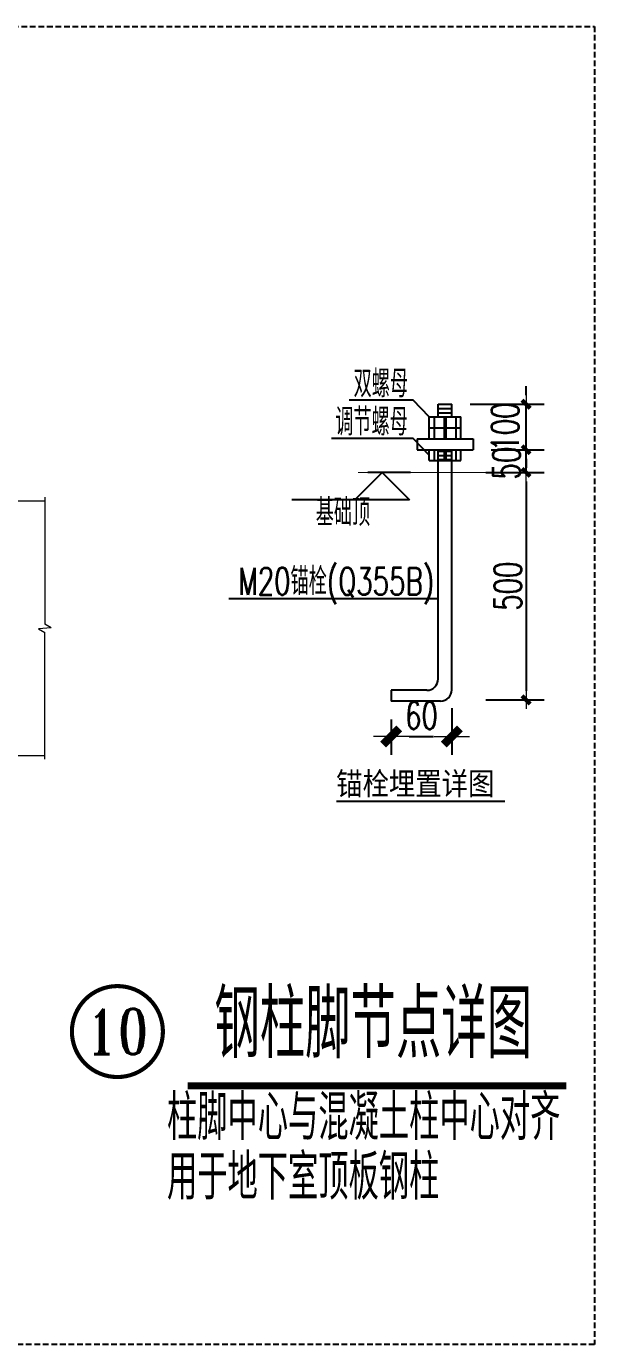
# Model space of a CAD drawing. Extents: x -1201378 to 2367219, y -619313 to 244905.
# Drawn here: x -85936 to -77610, y -420092 to -400769 of the extents above; entities that cross this region are included whole.
import ezdxf
from ezdxf.enums import TextEntityAlignment as Align

# ---------------------------------------------------------------- set-up
doc = ezdxf.new("R2010")
doc.units = 0
doc.header["$LTSCALE"] = 1000
doc.linetypes.add('HIDDEN', pattern=[0.375, 0.25, -0.125])
doc.layers.get('0').update_dxf_attribs({"linetype": 'CONTINUOUS'})
doc.layers.get('Defpoints').update_dxf_attribs({"linetype": 'CONTINUOUS'})
for name, color, linetype in [('8', 8, 'CONTINUOUS'), ('S-BG', 131, 'CONTINUOUS'), ('S-SGJ', 21, 'CONTINUOUS'), ('S-SHAPE1', 165, 'CONTINUOUS'), ('S-SHAPE2', 165, 'HIDDEN'), ('S-STL-LZ', 61, 'CONTINUOUS'), ('S-TEXT', 21, 'CONTINUOUS')]:
    doc.layers.add(name, color=color, linetype=linetype)
for name, color, linetype, lineweight in [('S-dim', 81, 'CONTINUOUS', 0), ('S-GEN-TEXT', 41, 'CONTINUOUS', 13), ('文字', 7, 'CONTINUOUS', 0), ('连接板', 6, 'CONTINUOUS', 0)]:
    doc.layers.add(name, color=color, linetype=linetype, lineweight=lineweight)
doc.styles.add('K1', font='tj-romans1.shx', dxfattribs={"width": 0.7, "height": 500, "bigfont": 'tj-hztxt.shx'})
doc.styles.add('SS1', font='tj-romans1.shx', dxfattribs={"width": 0.7, "bigfont": 'tj-hztxt1.shx'})
doc.styles.add('STL-ZT', font='tj-romans1.shx', dxfattribs={"width": 0.7, "bigfont": 'tj-hztxt1.shx'})
doc.styles.add('TKZ1', font='tjromant.shx', dxfattribs={"width": 0.7, "bigfont": 'tjhts.shx'})
doc.styles.add('黑体', font='simhei.ttf', dxfattribs={"width": 0.8})
doc.dimstyles.new('S-10-100A', dxfattribs={"dimscale": 100, "dimtxt": 3, "dimasz": 1, "dimexe": 2, "dimexo": 2, "dimgap": 0.5, "dimtad": 1, "dimdec": 0, "dimlfac": 0.1, "dimzin": 0, "dimdsep": 46, "dimtxsty": 'SS1', "dimblk1": 'TT', "dimblk2": 'TT', "dimsah": 1, "dimcen": 1, "dimclrd": 256, "dimclre": 256, "dimclrt": 256, "dimadec": 0, "dimazin": 0, "dimtfac": 1, "dimtdec": 0, "dimtmove": 2, "dimatfit": 0, "dimldrblk": 'TT', "dimfxl": 2, "dimtolj": 1, "dimtzin": 0, "dimarcsym": 0})
doc.dimstyles.new('S-100A', dxfattribs={"dimscale": 100, "dimtxt": 3, "dimasz": 1, "dimexe": 2, "dimexo": 2, "dimgap": 0.8, "dimtad": 1, "dimdec": 0, "dimzin": 0, "dimdsep": 46, "dimtxsty": 'SS1', "dimblk1": 'TT', "dimblk2": 'TT', "dimsah": 1, "dimcen": 1, "dimclrd": 256, "dimclre": 256, "dimclrt": 256, "dimadec": 0, "dimazin": 0, "dimtfac": 1, "dimtdec": 0, "dimtix": 1, "dimtmove": 2, "dimatfit": 0, "dimldrblk": 'TT', "dimfxl": 2, "dimtolj": 1, "dimtzin": 0, "dimarcsym": 0})
doc.dimstyles.new('S-25-100A', dxfattribs={"dimscale": 100, "dimtxt": 3, "dimasz": 1, "dimexe": 2, "dimexo": 2, "dimgap": 0.8, "dimtad": 1, "dimdec": 0, "dimlfac": 0.25, "dimzin": 0, "dimdsep": 46, "dimtxsty": 'SS1', "dimblk1": 'TT', "dimblk2": 'TT', "dimsah": 1, "dimcen": 1, "dimclrd": 256, "dimclre": 256, "dimclrt": 256, "dimadec": 0, "dimazin": 0, "dimtfac": 1, "dimtdec": 0, "dimtix": 1, "dimtmove": 2, "dimatfit": 0, "dimldrblk": 'TT', "dimfxl": 2, "dimtolj": 1, "dimtzin": 0, "dimarcsym": 0})

# ---------------------------------------------------------------- blocks, each defined once
blk = doc.blocks.new('TT')
blk.add_line((-0.969, 0), (0.969, 0))
at = {"const_width": 0.45}
blk.add_lwpolyline([(-0.442, -0.442), (0.442, 0.442)], dxfattribs=at)
blk = doc.blocks.new('*D6820')
at = {"layer": 'Defpoints', "color": 0, "ltscale": 0.25, "transparency": 16777216}
for p in [(-41617, 13788), (-41617, 11288), (-40976, 11288)]:
    blk.add_point(p, dxfattribs=at)
at = {"layer": 'S-dim', "lineweight": -2, "ltscale": 0.25, "transparency": 16777216}
for p, q in [((-41417, 13788), (-40776, 13788)), ((-40976, 13688), (-40976, 11388)), ((-41417, 11288), (-40776, 11288))]:
    blk.add_line(p, q, dxfattribs=at)
at = {"layer": 'S-dim', "lineweight": -2, "ltscale": 0.25, "transparency": 16777216, "xscale": 100, "yscale": 100, "zscale": 100}
for p, rotation in [((-40976, 13788), 90), ((-40976, 11288), 270)]:
    blk.add_blockref('TT', p, dxfattribs=dict(at, rotation=rotation))
at = {"layer": 'S-dim', "ltscale": 0.25, "transparency": 16777216, "insert": (-41176, 12538), "char_height": 300, "attachment_point": 5, "rotation": 90, "style": 'SS1'}
blk.add_mtext('\\A1;500', dxfattribs=at)
blk = doc.blocks.new('*D6821')
at = {"layer": 'Defpoints', "color": 0, "ltscale": 0.25, "transparency": 16777216}
for p in [(-41559, 14038), (-40976, 14038), (-41559, 13788)]:
    blk.add_point(p, dxfattribs=at)
at = {"layer": 'S-dim', "lineweight": -2, "ltscale": 0.25, "transparency": 16777216}
for p, q in [((-40976, 14138), (-40976, 14238)), ((-41359, 14038), (-40776, 14038)), ((-40976, 13788), (-40976, 14038)), ((-41359, 13788), (-40776, 13788)), ((-40976, 13688), (-40976, 13588))]:
    blk.add_line(p, q, dxfattribs=at)
at = {"layer": 'S-dim', "lineweight": -2, "ltscale": 0.25, "transparency": 16777216, "xscale": 100, "yscale": 100, "zscale": 100}
for p, rotation in [((-40976, 14038), 270), ((-40976, 13788), 90)]:
    blk.add_blockref('TT', p, dxfattribs=dict(at, rotation=rotation))
at = {"layer": 'S-dim', "ltscale": 0.25, "transparency": 16777216, "insert": (-41191, 13891), "char_height": 300, "attachment_point": 5, "rotation": 90, "style": 'SS1'}
blk.add_mtext('\\A1;50', dxfattribs=at)
blk = doc.blocks.new('*D6822')
at = {"layer": 'Defpoints', "color": 0, "transparency": 16777216}
for p in [(-41792, 14538), (-40976, 14538), (-41559, 14038)]:
    blk.add_point(p, dxfattribs=at)
at = {"layer": 'S-dim', "lineweight": -2, "transparency": 16777216}
for p, q in [((-40976, 14638), (-40976, 14738)), ((-41592, 14538), (-40776, 14538)), ((-40976, 14038), (-40976, 14538)), ((-41359, 14038), (-40776, 14038)), ((-40976, 13938), (-40976, 13838))]:
    blk.add_line(p, q, dxfattribs=at)
at = {"layer": 'S-dim', "lineweight": -2, "transparency": 16777216, "xscale": 100, "yscale": 100, "zscale": 100}
for p, rotation in [((-40976, 14538), 270), ((-40976, 14038), 90)]:
    blk.add_blockref('TT', p, dxfattribs=dict(at, rotation=rotation))
at = {"layer": 'S-dim', "transparency": 16777216, "insert": (-41206, 14288), "char_height": 300, "attachment_point": 5, "rotation": 90, "style": 'SS1'}
blk.add_mtext('\\A1;100', dxfattribs=at)
blk = doc.blocks.new('*D6612')
at = {"layer": 'Defpoints', "color": 0, "transparency": 16777216}
for p in [(-41792, 11398), (-42459, 11273), (-41792, 10885)]:
    blk.add_point(p, dxfattribs=at)
at = {"layer": 'S-dim', "lineweight": -2, "transparency": 16777216}
for p, q in [((-41792, 11198), (-41792, 10685)), ((-42459, 11073), (-42459, 10685)), ((-42259, 10885), (-41992, 10885))]:
    blk.add_line(p, q, dxfattribs=at)
at = {"layer": 'S-dim', "lineweight": -2, "transparency": 16777216, "xscale": 200, "yscale": 200, "zscale": 200, "rotation": 180}
blk.add_blockref('TT', (-42459, 10885), dxfattribs=at)
at = {"layer": 'S-dim', "lineweight": -2, "transparency": 16777216, "xscale": 200, "yscale": 200, "zscale": 200}
blk.add_blockref('TT', (-41792, 10885), dxfattribs=at)
at = {"layer": 'S-dim', "transparency": 16777216, "insert": (-42125, 11115), "char_height": 300, "attachment_point": 5, "style": 'SS1'}
blk.add_mtext('\\A1;60', dxfattribs=at)
blk = doc.blocks.new('柱脚')
at = {"layer": '8'}
h = blk.add_hatch(dxfattribs=at)
h.set_pattern_fill('ANSI31', color=256, scale=375, angle=315, style=0)
h.set_pattern_definition([(0, (-124922.824, 139832.13), (1e-14, 46.875), [])])
h.paths.add_polyline_path([(-41791.7, 14538.3), (-41941.7, 14538.3), (-41941.7, 14398.3), (-41791.7, 14398.3)])
h.paths.add_polyline_path([(-41941.7, 13888.3), (-41791.7, 13888.3), (-41791.7, 14038.3), (-41941.7, 14038.3)])
for p, q in [((-41941.7, 14538.3), (-41791.7, 14538.3)), ((-41941.7, 14398.3), (-41941.7, 14538.3)), ((-41791.7, 14398.3), (-41791.7, 14538.3)), ((-42039.2, 14278.3), (-42039.2, 14398.3)), ((-42039.2, 14398.3), (-41694.2, 14398.3)), ((-41694.2, 14278.3), (-41694.2, 14398.3)), ((-42039.2, 14158.3), (-42039.2, 14278.3)), ((-42039.2, 14278.3), (-41694.2, 14278.3)), ((-41694.2, 14158.3), (-41694.2, 14278.3)), ((-42174.4, 14158.3), (-42174.4, 14038.3)), ((-42174.4, 14158.3), (-41559, 14158.3)), ((-42039.2, 14158.3), (-41694.2, 14158.3)), ((-41559, 14158.3), (-41559, 14038.3)), ((-42174.4, 14038.3), (-41559, 14038.3)), ((-42039.2, 13918.3), (-42039.2, 14038.3)), ((-42039.2, 14038.3), (-41694.2, 14038.3)), ((-42039.2, 13918.3), (-41694.2, 13918.3)), ((-41941.7, 11518.3), (-41941.7, 14038.3)), ((-41791.7, 11398.3), (-41791.7, 14038.3)), ((-41694.2, 13918.3), (-41694.2, 14038.3)), ((-42066.7, 11393.3), (-42459.1, 11393.3)), ((-42459.1, 11393.3), (-42459.1, 11273.3)), ((-41916.7, 11273.3), (-42459.1, 11273.3))]:
    blk.add_line(p, q)
for centre in [(-42066.7, 11518.3), (-41916.7, 11398.3)]:
    blk.add_arc(centre, 125, 270, 0)
for p, q in [((-41984.6, 14398.3), (-41984.6, 14278.3)), ((-41876.8, 14398.3), (-41876.8, 14278.3)), ((-41856.6, 14398.3), (-41856.6, 14278.3)), ((-41748.8, 14398.3), (-41748.8, 14278.3)), ((-41984.6, 14278.3), (-41984.6, 14158.3)), ((-41876.8, 14278.3), (-41876.8, 14158.3)), ((-41856.6, 14278.3), (-41856.6, 14158.3)), ((-41748.8, 14278.3), (-41748.8, 14158.3)), ((-41984.6, 14038.3), (-41984.6, 13918.3)), ((-41876.8, 14038.3), (-41876.8, 13918.3)), ((-41856.6, 14038.3), (-41856.6, 13918.3)), ((-41748.8, 14038.3), (-41748.8, 13918.3))]:
    blk.add_line(p, q, dxfattribs=at)
at = {"layer": 'S-BG', "ltscale": 0.25}
for p, q in [((-42556.4, 13788.3), (-42856.4, 13488.3)), ((-42246.4, 13788.3), (-42715.8, 13788.3)), ((-42556.4, 13788.3), (-42256.4, 13488.3)), ((-42256.4, 13488.3), (-43549.4, 13488.3))]:
    blk.add_line(p, q, dxfattribs=at)
at = {"layer": 'S-GEN-TEXT', "const_width": 45}
blk.add_lwpolyline([(-44966.8, 7641.8, -1), (-45966.8, 7641.8, -1), (-44966.8, 7641.8, -1)], format="xyb", dxfattribs=at)
at = {"layer": 'S-GEN-TEXT', "const_width": 75}
blk.add_lwpolyline([(-44693.9, 7044.3), (-40534, 7044.3)], dxfattribs=at)
at = {"layer": 'S-SGJ'}
for p, q in [((-42215.7, 14582.3), (-42919.1, 14582.3)), ((-42039.2, 14398.3), (-42215.7, 14582.3)), ((-42215.7, 14162.3), (-43115.1, 14162.3)), ((-42039.2, 13978.3), (-42215.7, 14162.3)), ((-41941.7, 12397.3), (-44241.6, 12397.3))]:
    blk.add_line(p, q, dxfattribs=at)
at = {"layer": 'S-SHAPE2', "ltscale": 0.25}
blk.add_lwpolyline([(-55147.1, 18692.1), (-40222.8, 18692.1), (-40222.8, 4200), (-55147.1, 4200)], close=True, dxfattribs=at)
at = {"layer": 'S-STL-LZ', "const_width": 12.5}
blk.add_lwpolyline([(-42824.6, 13788.3), (-40974.9, 13788.3)], dxfattribs=at)
at = {"layer": 'S-TEXT', "const_width": 22.5}
blk.add_lwpolyline([(-41209.5, 10171.8), (-43059.8, 10171.7)], dxfattribs=at)
at = {"layer": '文字', "color": 7, "linetype": 'Continuous', "lineweight": 0}
for p, q in [((-46264.1, 13514.9), (-46264.1, 12121.7)), ((-46194.9, 12081.7), (-46333.4, 12068.1)), ((-46333.4, 12068.1), (-46264.1, 12028.1)), ((-46194.9, 12081.7), (-46264.1, 12121.7)), ((-46264.1, 10634.9), (-46264.1, 12028.1))]:
    blk.add_line(p, q, dxfattribs=at)
at = {"layer": '连接板', "color": 6, "linetype": 'Continuous', "lineweight": 0}
for p, q in [((-48664.1, 13474.9), (-46264.1, 13474.9)), ((-54104.1, 10674.9), (-46264.1, 10674.9))]:
    blk.add_line(p, q, dxfattribs=at)
at = {"layer": 'S-BG', "ltscale": 0.25, "style": 'STL-ZT', "width": 0.7}
blk.add_text('基础顶', height=300, dxfattribs=at).set_placement((-43287.6, 13109.9), align=Align.BOTTOM_LEFT)
at = {"layer": 'S-GEN-TEXT', "style": 'K1', "width": 0.7}
blk.add_text('钢柱脚节点详图', height=750, dxfattribs=at).set_placement((-44401.1, 7348.8))
at = {"layer": 'S-GEN-TEXT', "style": 'TKZ1', "width": 0.8}
blk.add_text('10', height=500, dxfattribs=at).set_placement((-45466.8, 7641.8), align=Align.MIDDLE)
at = {"layer": 'S-SGJ', "width": 0.7}
for s, style, p in [('双螺母', 'STL-ZT', (-42871.1, 14613.9)), ('调节螺母', 'STL-ZT', (-43073.2, 14193.9)), ('M20锚栓(Q355B)', 'SS1', (-44140.6, 12441.4))]:
    blk.add_text(s, height=300, dxfattribs=dict(at, style=style)).set_placement(p)
at = {"layer": 'S-SGJ', "style": 'STL-ZT', "width": 0.7}
for s, p in [('柱脚中心与混凝土柱中心对齐', (-44921.8, 6298.2)), ('用于地下室顶板钢柱', (-44921.8, 5643.3))]:
    blk.add_text(s, height=500, dxfattribs=at).set_placement(p, align=Align.BOTTOM_LEFT)
at = {"layer": 'S-TEXT', "style": '黑体', "width": 0.85}
blk.add_text('锚栓埋置详图', height=250, dxfattribs=at).set_placement((-43063, 10367.3), align=Align.MIDDLE_LEFT)
at = {"layer": 'S-dim'}
dim = blk.add_linear_dim(base=(-40975.9, 14538.3), p1=(-41559, 14038.3), p2=(-41791.7, 14538.3), angle=90, text='100', dimstyle='S-25-100A', dxfattribs=at)
dim.commit()
dim.dimension.update_dxf_attribs({"geometry": '*D6822', "text_midpoint": (-41205.9, 14288.3)})
at = {"layer": 'S-dim', "ltscale": 0.25}
dim = blk.add_linear_dim(base=(-40975.9, 14038.3), p1=(-41559, 13788.3), p2=(-41559, 14038.3), angle=90, text='50', dimstyle='S-10-100A', dxfattribs=at)
dim.commit()
dim.dimension.update_dxf_attribs({"geometry": '*D6821', "text_midpoint": (-41191, 13890.7), "dimtype": 160})
dim = blk.add_linear_dim(base=(-40975.9, 11288.3), p1=(-41616.7, 13788.3), p2=(-41616.7, 11288.3), angle=90, text='500', dimstyle='S-10-100A', dxfattribs=at)
dim.commit()
dim.dimension.update_dxf_attribs({"geometry": '*D6820', "text_midpoint": (-41175.9, 12538.3)})
at = {"layer": 'S-dim'}
dim = blk.add_linear_dim(base=(-41791.7, 10885.4), p1=(-42459.1, 11273.3), p2=(-41791.7, 11398.3), text='60', dimstyle='S-100A', override={"dimfxl": 2.5}, dxfattribs=at)
dim.commit()
dim.dimension.update_dxf_attribs({"geometry": '*D6612', "text_midpoint": (-42125.4, 11115.4)})

msp = doc.modelspace()

# ---------------------------------------------------------------- block references
at = {"layer": 'S-SHAPE1', "xscale": 1.333333333333333, "yscale": 1.333333333333333, "zscale": 1.333333333333333}
msp.add_blockref('柱脚', (-23979.2, -425692), dxfattribs=at)

doc.saveas('drawing.dxf')
